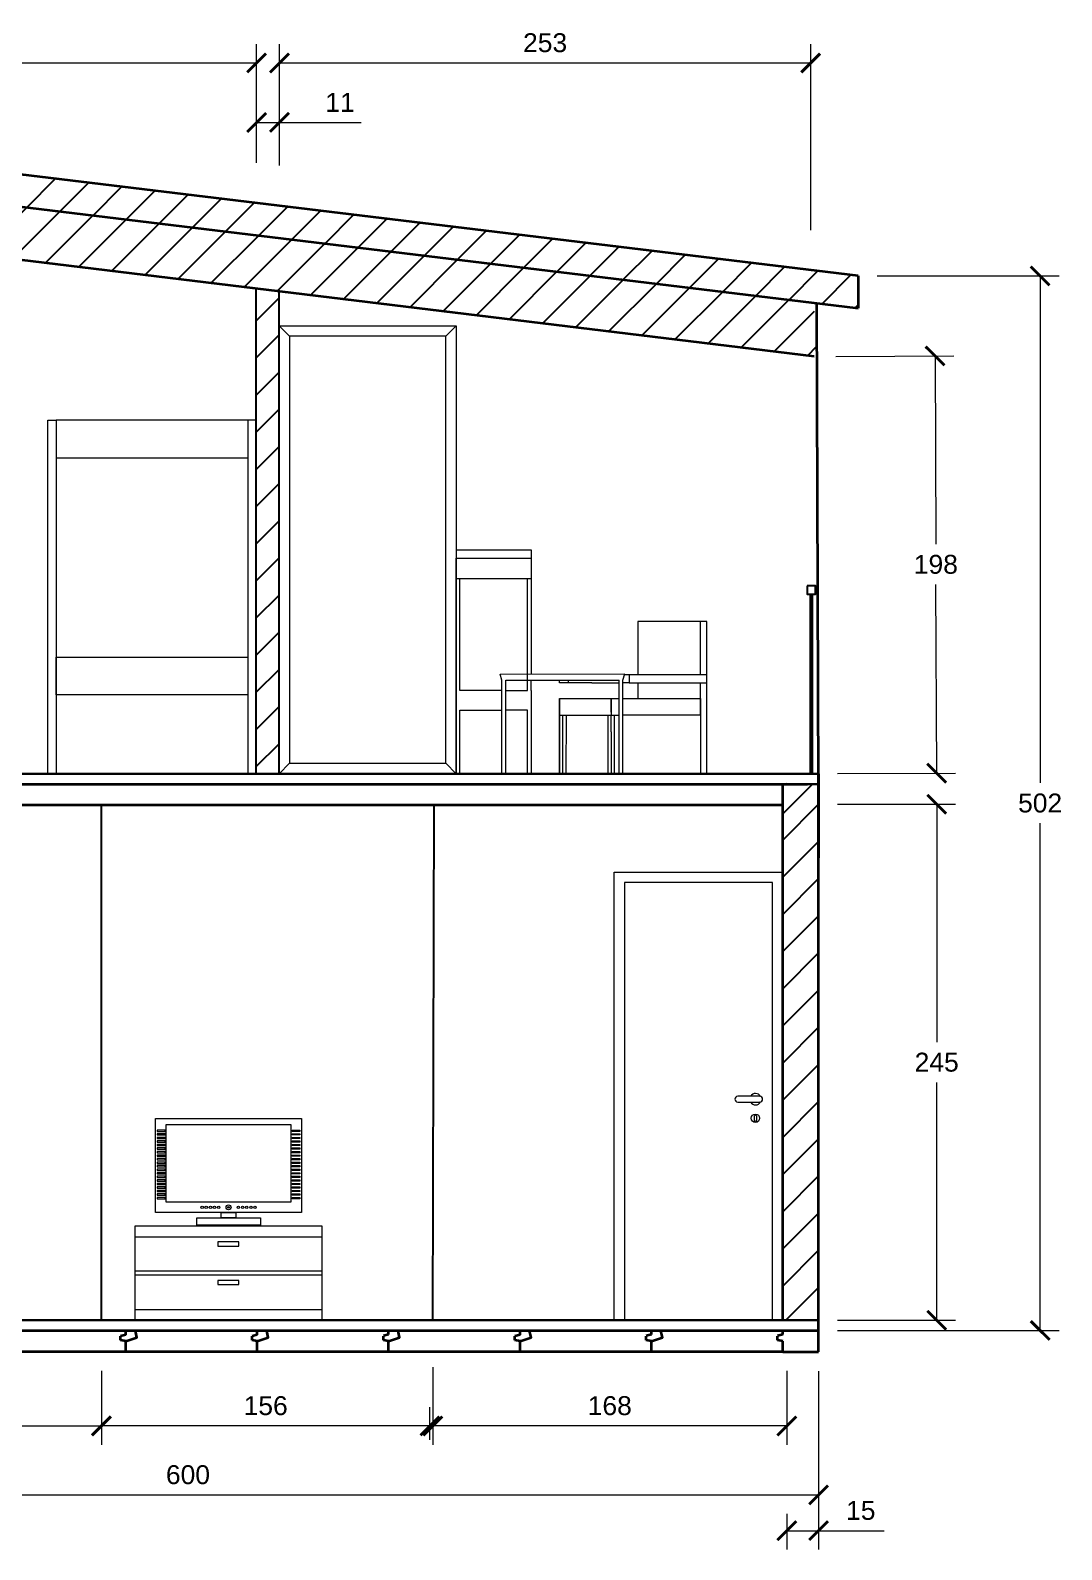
# Model space of a CAD drawing. Header units: millimetres. Extents: x 284 to 4268, y 453 to 1325.
# Drawn here: x 2719 to 3209, y 522 to 1245 of the extents above; entities that cross this region are included whole.
import ezdxf

# ---------------------------------------------------------------- set-up
doc = ezdxf.new("R2010")
doc.units = ezdxf.units.MM
for name, color, linetype, lineweight in [('A-DOOR-FULL', 1, 'Continuous', 18), ('A-FLOR-LEVL', 3, 'Continuous', 35), ('A-FURN', 2, 'Continuous', 18), ('A-SECT-MCUT', 1, 'Continuous', 25), ('A-WALL-FULL', 3, 'Continuous', 35), ('A-WALL-FULL-EXT', 3, 'Continuous', 35), ('A-WALL-FULL-INTR', 1, 'Continuous', 25), ('QUOTE', 5, 'Continuous', 13)]:
    doc.layers.add(name, color=color, linetype=linetype, lineweight=lineweight)
doc.styles.get("Standard").update_dxf_attribs({"font": 'arial.ttf'})
doc.dimstyles.get("Standard").update_dxf_attribs({"dimtxt": 0.18, "dimasz": 0.18, "dimexe": 0.18, "dimexo": 0.0625, "dimgap": 0.09, "dimtad": 0, "dimtih": 1, "dimtoh": 1, "dimdec": 4, "dimzin": 0, "dimdsep": 46, "dimtxsty": 'Standard', "dimcen": 0.09, "dimadec": 0, "dimazin": 0, "dimtfac": 1, "dimtdec": 4, "dimtofl": 0, "dimtmove": 0, "dimatfit": 3, "dimfxl": 1, "dimtolj": 1, "dimtzin": 0, "dimarcsym": 0})
pattern_1 = [(45, (-13478.993, -19118.513), (-8.838835, 8.838835), [])]

# ---------------------------------------------------------------- blocks, each defined once
blk = doc.blocks.new('tv flat')
for points in [[(84.5, 207.8), (252.2, 207.8), (252.2, 99.5), (84.5, 99.5)], [(95.3, 194.2), (86.2, 194.2), (86.2, 192.7), (95.3, 192.7)], [(96.6, 200.9), (240, 200.9), (240, 111.4), (96.6, 111.4)], [(241.4, 194.2), (250.4, 194.2), (250.4, 192.7), (241.4, 192.7)], [(95.3, 190.1), (86.2, 190.1), (86.2, 188.7), (95.3, 188.7)], [(95.3, 186), (86.2, 186), (86.2, 184.6), (95.3, 184.6)], [(95.3, 182), (86.2, 182), (86.2, 180.5), (95.3, 180.5)], [(95.3, 177.9), (86.2, 177.9), (86.2, 176.5), (95.3, 176.5)], [(241.4, 190.1), (250.4, 190.1), (250.4, 188.7), (241.4, 188.7)], [(241.4, 186), (250.4, 186), (250.4, 184.6), (241.4, 184.6)], [(241.4, 182), (250.4, 182), (250.4, 180.5), (241.4, 180.5)], [(241.4, 177.9), (250.4, 177.9), (250.4, 176.5), (241.4, 176.5)], [(95.3, 173.8), (86.2, 173.8), (86.2, 172.4), (95.3, 172.4)], [(95.3, 169.7), (86.2, 169.7), (86.2, 168.3), (95.3, 168.3)], [(95.3, 165.7), (86.2, 165.7), (86.2, 164.2), (95.3, 164.2)], [(95.3, 161.6), (86.2, 161.6), (86.2, 160.2), (95.3, 160.2)], [(95.3, 157.5), (86.2, 157.5), (86.2, 156.1), (95.3, 156.1)], [(241.4, 173.8), (250.4, 173.8), (250.4, 172.4), (241.4, 172.4)], [(241.4, 169.7), (250.4, 169.7), (250.4, 168.3), (241.4, 168.3)], [(241.4, 165.7), (250.4, 165.7), (250.4, 164.2), (241.4, 164.2)], [(241.4, 161.6), (250.4, 161.6), (250.4, 160.2), (241.4, 160.2)], [(241.4, 157.5), (250.4, 157.5), (250.4, 156.1), (241.4, 156.1)], [(95.3, 153.5), (86.2, 153.5), (86.2, 152), (95.3, 152)], [(95.3, 149.4), (86.2, 149.4), (86.2, 148), (95.3, 148)], [(95.3, 145.3), (86.2, 145.3), (86.2, 143.9), (95.3, 143.9)], [(95.3, 141.3), (86.2, 141.3), (86.2, 139.8), (95.3, 139.8)], [(241.4, 153.5), (250.4, 153.5), (250.4, 152), (241.4, 152)], [(241.4, 149.4), (250.4, 149.4), (250.4, 148), (241.4, 148)], [(241.4, 145.3), (250.4, 145.3), (250.4, 143.9), (241.4, 143.9)], [(241.4, 141.3), (250.4, 141.3), (250.4, 139.8), (241.4, 139.8)], [(95.3, 137.2), (86.2, 137.2), (86.2, 135.8), (95.3, 135.8)], [(95.3, 133.1), (86.2, 133.1), (86.2, 131.7), (95.3, 131.7)], [(95.3, 129.1), (86.2, 129.1), (86.2, 127.6), (95.3, 127.6)], [(95.3, 125), (86.2, 125), (86.2, 123.6), (95.3, 123.6)], [(241.4, 137.2), (250.4, 137.2), (250.4, 135.8), (241.4, 135.8)], [(241.4, 133.1), (250.4, 133.1), (250.4, 131.7), (241.4, 131.7)], [(241.4, 129.1), (250.4, 129.1), (250.4, 127.6), (241.4, 127.6)], [(241.4, 125), (250.4, 125), (250.4, 123.6), (241.4, 123.6)], [(95.3, 120.9), (86.2, 120.9), (86.2, 119.5), (95.3, 119.5)], [(95.3, 116.8), (86.2, 116.8), (86.2, 115.4), (95.3, 115.4)], [(241.4, 120.9), (250.4, 120.9), (250.4, 119.5), (241.4, 119.5)], [(241.4, 116.8), (250.4, 116.8), (250.4, 115.4), (241.4, 115.4)], [(131.7, 93.4), (204.9, 93.4), (204.9, 85.2), (131.7, 85.2)], [(159.8, 99.5), (176.8, 99.5), (176.8, 93.4), (159.8, 93.4)]]:
    blk.add_lwpolyline(points, close=True)
for centre, radius in [((137.9, 105.5), 1.45), ((142.5, 105.5), 1.45), ((147.5, 105.5), 1.45), ((152.2, 105.5), 1.45), ((157, 105.5), 1.45), ((168.3, 105.5), 2.83), ((168.3, 105.5), 0.935), ((179.6, 105.5), 1.45), ((184.5, 105.5), 1.45), ((189.2, 105.5), 1.45), ((194.1, 105.5), 1.45), ((198.7, 105.5), 1.45)]:
    blk.add_circle(centre, radius)
blk = doc.blocks.new('_ARCHTICK')
at = {"color": 0, "linetype": 'ByBlock', "const_width": 0.15}
blk.add_lwpolyline([(-0.5, -0.5), (0.5, 0.5)], dxfattribs=at)
blk = doc.blocks.new('*D68')
at = {"layer": 'Defpoints', "color": 0, "transparency": 16777216}
for p in [(2910.1, 618.28), (3078.54, 616.56), (2910.1, 581.28)]:
    blk.add_point(p, dxfattribs=at)
at = {"layer": 'QUOTE', "color": 0, "transparency": 16777216}
for p, q in [((2910.1, 609.28), (2910.1, 572.28)), ((3078.54, 607.56), (3078.54, 572.28)), ((3078.54, 581.28), (2910.1, 581.28))]:
    blk.add_line(p, q, dxfattribs=at)
at = {"layer": 'QUOTE', "color": 0, "transparency": 16777216, "xscale": 9, "yscale": 9, "zscale": 9, "rotation": 180}
blk.add_blockref('_ARCHTICK', (2910.1, 581.28), dxfattribs=at)
at = {"layer": 'QUOTE', "color": 0, "transparency": 16777216, "xscale": 9, "yscale": 9, "zscale": 9}
blk.add_blockref('_ARCHTICK', (3078.54, 581.28), dxfattribs=at)
at = {"layer": 'QUOTE', "color": 0, "transparency": 16777216, "insert": (2994.32, 590.88), "char_height": 9, "attachment_point": 5}
blk.add_mtext('\\A1;168', dxfattribs=at)
blk = doc.blocks.new('*D69')
at = {"layer": 'Defpoints', "color": 0, "transparency": 16777216}
for p in [(2752.48, 616.47), (2752.48, 581.28), (2908.8, 565.74)]:
    blk.add_point(p, dxfattribs=at)
at = {"layer": 'QUOTE', "color": 0, "transparency": 16777216}
for p, q in [((2752.48, 607.47), (2752.48, 572.28)), ((2908.8, 574.74), (2908.8, 590.28)), ((2908.8, 581.28), (2752.48, 581.28))]:
    blk.add_line(p, q, dxfattribs=at)
at = {"layer": 'QUOTE', "color": 0, "transparency": 16777216, "xscale": 9, "yscale": 9, "zscale": 9, "rotation": 180}
blk.add_blockref('_ARCHTICK', (2752.48, 581.28), dxfattribs=at)
at = {"layer": 'QUOTE', "color": 0, "transparency": 16777216, "xscale": 9, "yscale": 9, "zscale": 9}
blk.add_blockref('_ARCHTICK', (2908.8, 581.28), dxfattribs=at)
at = {"layer": 'QUOTE', "color": 0, "transparency": 16777216, "insert": (2830.64, 590.88), "char_height": 9, "attachment_point": 5}
blk.add_mtext('\\A1;156', dxfattribs=at)
blk = doc.blocks.new('*D71')
at = {"layer": 'Defpoints', "color": 0, "transparency": 16777216}
for p in [(3078.54, 548.44), (3093.67, 548.29), (3093.67, 531.46)]:
    blk.add_point(p, dxfattribs=at)
at = {"layer": 'QUOTE', "color": 0, "transparency": 16777216}
for p, q in [((3078.54, 539.44), (3078.54, 522.46)), ((3093.67, 539.29), (3093.67, 522.46)), ((3078.54, 531.46), (3093.67, 531.46)), ((3093.67, 531.46), (3124.78, 531.46))]:
    blk.add_line(p, q, dxfattribs=at)
at = {"layer": 'QUOTE', "color": 0, "transparency": 16777216, "xscale": 9, "yscale": 9, "zscale": 9, "rotation": 180}
blk.add_blockref('_ARCHTICK', (3078.54, 531.46), dxfattribs=at)
at = {"layer": 'QUOTE', "color": 0, "transparency": 16777216, "xscale": 9, "yscale": 9, "zscale": 9}
blk.add_blockref('_ARCHTICK', (3093.67, 531.46), dxfattribs=at)
at = {"layer": 'QUOTE', "color": 0, "transparency": 16777216, "insert": (3113.72, 541.05), "char_height": 9, "attachment_point": 5}
blk.add_mtext('\\A1;15', dxfattribs=at)
blk = doc.blocks.new('*D72')
at = {"layer": 'Defpoints', "color": 0, "transparency": 16777216}
for p in [(2837.23, 1201.4), (2826.33, 1173.16), (2837.23, 1171.84)]:
    blk.add_point(p, dxfattribs=at)
at = {"layer": 'QUOTE', "color": 0, "transparency": 16777216}
for p, q in [((2826.33, 1182.16), (2826.33, 1210.4)), ((2837.23, 1180.84), (2837.23, 1210.4)), ((2826.33, 1201.4), (2837.23, 1201.4)), ((2837.23, 1201.4), (2876.13, 1201.4))]:
    blk.add_line(p, q, dxfattribs=at)
at = {"layer": 'QUOTE', "color": 0, "transparency": 16777216, "xscale": 9, "yscale": 9, "zscale": 9, "rotation": 180}
blk.add_blockref('_ARCHTICK', (2826.33, 1201.4), dxfattribs=at)
at = {"layer": 'QUOTE', "color": 0, "transparency": 16777216, "xscale": 9, "yscale": 9, "zscale": 9}
blk.add_blockref('_ARCHTICK', (2837.23, 1201.4), dxfattribs=at)
at = {"layer": 'QUOTE', "color": 0, "transparency": 16777216, "insert": (2865.98, 1210.92), "char_height": 9, "attachment_point": 5}
blk.add_mtext('\\A1;11', dxfattribs=at)
blk = doc.blocks.new('*D73')
at = {"layer": 'Defpoints', "color": 0, "transparency": 16777216}
for p in [(2627.44, 616.4), (2752.48, 616.4), (2752.48, 581.28)]:
    blk.add_point(p, dxfattribs=at)
at = {"layer": 'QUOTE', "color": 0, "transparency": 16777216}
for p, q in [((2627.44, 607.4), (2627.44, 572.28)), ((2752.48, 607.4), (2752.48, 572.28)), ((2627.44, 581.28), (2752.48, 581.28))]:
    blk.add_line(p, q, dxfattribs=at)
at = {"layer": 'QUOTE', "color": 0, "transparency": 16777216, "xscale": 9, "yscale": 9, "zscale": 9, "rotation": 180}
blk.add_blockref('_ARCHTICK', (2627.44, 581.28), dxfattribs=at)
at = {"layer": 'QUOTE', "color": 0, "transparency": 16777216, "xscale": 9, "yscale": 9, "zscale": 9}
blk.add_blockref('_ARCHTICK', (2752.48, 581.28), dxfattribs=at)
at = {"layer": 'QUOTE', "color": 0, "transparency": 16777216, "insert": (2689.96, 590.88), "char_height": 9, "attachment_point": 5}
blk.add_mtext('\\A1;125', dxfattribs=at)
blk = doc.blocks.new('*D74')
at = {"layer": 'Defpoints', "color": 0, "transparency": 16777216}
for p in [(2493.67, 616.56), (3093.67, 616.4), (3093.67, 548.44)]:
    blk.add_point(p, dxfattribs=at)
at = {"layer": 'QUOTE', "color": 0, "transparency": 16777216}
for p, q in [((2493.67, 607.56), (2493.67, 539.44)), ((3093.67, 607.4), (3093.67, 539.44)), ((2493.67, 548.44), (3093.67, 548.44))]:
    blk.add_line(p, q, dxfattribs=at)
at = {"layer": 'QUOTE', "color": 0, "transparency": 16777216, "xscale": 9, "yscale": 9, "zscale": 9, "rotation": 180}
blk.add_blockref('_ARCHTICK', (2493.67, 548.44), dxfattribs=at)
at = {"layer": 'QUOTE', "color": 0, "transparency": 16777216, "xscale": 9, "yscale": 9, "zscale": 9}
blk.add_blockref('_ARCHTICK', (3093.67, 548.44), dxfattribs=at)
at = {"layer": 'QUOTE', "color": 0, "transparency": 16777216, "insert": (2793.67, 558.04), "char_height": 9, "attachment_point": 5}
blk.add_mtext('\\A1;600', dxfattribs=at)
blk = doc.blocks.new('*D75')
at = {"layer": 'Defpoints', "color": 0, "transparency": 16777216}
for p in [(2826.33, 1229.66), (2508.78, 1213.47), (2826.33, 1201.4)]:
    blk.add_point(p, dxfattribs=at)
at = {"layer": 'QUOTE', "color": 0, "transparency": 16777216}
for p, q in [((2508.78, 1222.47), (2508.78, 1238.66)), ((2826.33, 1210.4), (2826.33, 1238.66)), ((2508.78, 1229.66), (2826.33, 1229.66))]:
    blk.add_line(p, q, dxfattribs=at)
at = {"layer": 'QUOTE', "color": 0, "transparency": 16777216, "xscale": 9, "yscale": 9, "zscale": 9, "rotation": 180}
blk.add_blockref('_ARCHTICK', (2508.78, 1229.66), dxfattribs=at)
at = {"layer": 'QUOTE', "color": 0, "transparency": 16777216, "xscale": 9, "yscale": 9, "zscale": 9}
blk.add_blockref('_ARCHTICK', (2826.33, 1229.66), dxfattribs=at)
at = {"layer": 'QUOTE', "color": 0, "transparency": 16777216, "insert": (2667.55, 1239.26), "char_height": 9, "attachment_point": 5}
blk.add_mtext('\\A1;318', dxfattribs=at)
blk = doc.blocks.new('*D76')
at = {"layer": 'Defpoints', "color": 0, "transparency": 16777216}
for p in [(3089.89, 1229.66), (2837.23, 1201.4), (3089.89, 1141.2)]:
    blk.add_point(p, dxfattribs=at)
at = {"layer": 'QUOTE', "color": 0, "transparency": 16777216}
for p, q in [((2837.23, 1210.4), (2837.23, 1238.66)), ((3089.89, 1150.2), (3089.89, 1238.66)), ((2837.23, 1229.66), (3089.89, 1229.66))]:
    blk.add_line(p, q, dxfattribs=at)
at = {"layer": 'QUOTE', "color": 0, "transparency": 16777216, "xscale": 9, "yscale": 9, "zscale": 9, "rotation": 180}
blk.add_blockref('_ARCHTICK', (2837.23, 1229.66), dxfattribs=at)
at = {"layer": 'QUOTE', "color": 0, "transparency": 16777216, "xscale": 9, "yscale": 9, "zscale": 9}
blk.add_blockref('_ARCHTICK', (3089.89, 1229.66), dxfattribs=at)
at = {"layer": 'QUOTE', "color": 0, "transparency": 16777216, "insert": (2963.56, 1239.26), "char_height": 9, "attachment_point": 5}
blk.add_mtext('\\A1;253', dxfattribs=at)
blk = doc.blocks.new('*D78')
at = {"layer": 'Defpoints', "color": 0, "transparency": 16777216}
for p in [(3112.47, 1128.4), (3199.04, 1128.4), (3093.67, 626.71)]:
    blk.add_point(p, dxfattribs=at)
at = {"layer": 'QUOTE', "color": 0, "transparency": 16777216}
for p, q in [((3121.47, 1128.4), (3208.04, 1128.4)), ((3199.04, 1128.4), (3199.04, 887.15)), ((3199.04, 626.71), (3199.04, 867.96)), ((3102.67, 626.71), (3208.04, 626.71))]:
    blk.add_line(p, q, dxfattribs=at)
at = {"layer": 'QUOTE', "color": 0, "transparency": 16777216, "xscale": 9, "yscale": 9, "zscale": 9}
for p, rotation in [((3199.04, 1128.4), 90), ((3199.04, 626.71), 270)]:
    blk.add_blockref('_ARCHTICK', p, dxfattribs=dict(at, rotation=rotation))
at = {"layer": 'QUOTE', "color": 0, "transparency": 16777216, "insert": (3199.04, 877.56), "char_height": 9, "attachment_point": 5}
blk.add_mtext('\\A1;502', dxfattribs=at)
blk = doc.blocks.new('*D81')
at = {"layer": 'Defpoints', "color": 0, "transparency": 16777216}
for p in [(3092.88, 1090.05), (3149.05, 1090.28), (3093.66, 891.61)]:
    blk.add_point(p, dxfattribs=at)
at = {"layer": 'QUOTE', "color": 0, "transparency": 16777216}
for p, q in [((3101.88, 1090.09), (3158.05, 1090.31)), ((3149.05, 1090.28), (3149.4, 1000.7)), ((3149.83, 891.83), (3149.47, 981.51)), ((3102.66, 891.65), (3158.83, 891.87))]:
    blk.add_line(p, q, dxfattribs=at)
at = {"layer": 'QUOTE', "color": 0, "transparency": 16777216, "xscale": 9, "yscale": 9, "zscale": 9}
for p, rotation in [((3149.05, 1090.28), 90.22519977495283), ((3149.83, 891.83), 270.2251997749528)]:
    blk.add_blockref('_ARCHTICK', p, dxfattribs=dict(at, rotation=rotation))
at = {"layer": 'QUOTE', "color": 0, "transparency": 16777216, "insert": (3149.44, 991.11), "char_height": 9, "attachment_point": 5}
blk.add_mtext('\\A1;198', dxfattribs=at)
blk = doc.blocks.new('*D82')
at = {"layer": 'Defpoints', "color": 0, "transparency": 16777216}
for p in [(3093.67, 877), (3093.67, 631.55), (3149.83, 631.55)]:
    blk.add_point(p, dxfattribs=at)
at = {"layer": 'QUOTE', "color": 0, "transparency": 16777216}
for p, q in [((3102.67, 877), (3158.83, 877)), ((3149.83, 877), (3149.83, 763.87)), ((3149.83, 631.55), (3149.83, 744.68)), ((3102.67, 631.55), (3158.83, 631.55))]:
    blk.add_line(p, q, dxfattribs=at)
at = {"layer": 'QUOTE', "color": 0, "transparency": 16777216, "xscale": 9, "yscale": 9, "zscale": 9}
for p, rotation in [((3149.83, 877), 90), ((3149.83, 631.55), 270)]:
    blk.add_blockref('_ARCHTICK', p, dxfattribs=dict(at, rotation=rotation))
at = {"layer": 'QUOTE', "color": 0, "transparency": 16777216, "insert": (3149.83, 754.28), "char_height": 9, "attachment_point": 5}
blk.add_mtext('\\A1;245', dxfattribs=at)

msp = doc.modelspace()

# ---------------------------------------------------------------- hatches: boundary and pattern name
at = {"layer": 'A-SECT-MCUT'}
h = msp.add_hatch(dxfattribs=at)
h.set_pattern_fill('ANSI31', color=256, scale=100)
h.set_pattern_definition(pattern_1)
h.paths.add_polyline_path([(2412.465, 1213.004), (2412.465, 1197.894), (3112.465, 1113.046), (3112.465, 1128.402)])
h = msp.add_hatch(dxfattribs=at)
h.set_pattern_fill('ANSI31', color=256, scale=100)
h.set_pattern_definition(pattern_1)
h.paths.add_polyline_path([(2493.665, 1188.052), (2493.665, 1162.852), (3092.885, 1090.054), (3091.549, 1115.555)])

# ---------------------------------------------------------------- linework, layer by layer
for p, q in [((2826.088, 886.558), (2836.992, 886.558)), ((2836.992, 886.558), (2982.714, 886.558)), ((2836.992, 886.558), (3092.749, 886.558)), ((2921.253, 886.558), (2916.297, 886.558)), ((2921.253, 886.558), (2923.037, 886.558)), ((2921.253, 886.558), (2923.037, 886.558)), ((2956.94, 886.558), (2955.156, 886.558)), ((2970.437, 886.444), (2973.496, 886.444)), ((2995.044, 886.59), (2993.508, 886.59)), ((3000.546, 886.444), (2998.761, 886.444)), ((3091.625, 886.568), (3041.068, 886.568))]:
    msp.add_line(p, q)
at = {"layer": 'A-DOOR-FULL'}
for p, q in [((2836.992, 1104.689), (2921.253, 1104.689)), ((2841.949, 1099.733), (2836.992, 1104.689)), ((2916.297, 1099.733), (2841.949, 1099.733)), ((2841.949, 1099.733), (2841.949, 896.515)), ((2916.297, 1099.733), (2921.253, 1104.689)), ((2916.297, 896.515), (2916.297, 1099.733)), ((2921.253, 1104.689), (2921.253, 891.558)), ((2841.949, 896.515), (2836.992, 891.558)), ((2841.949, 896.515), (2916.297, 896.515)), ((2916.297, 896.515), (2921.253, 891.558)), ((3062.405, 735.338), (3064.883, 735.338)), ((3001.293, 705.93), (3001.293, 631.688))]:
    msp.add_line(p, q, dxfattribs=at)
msp.add_lwpolyline([(2996.337, 631.583), (2996.337, 844.713), (3076.633, 844.713), (3076.633, 631.583), (3071.676, 631.583), (3071.676, 839.757), (3001.293, 839.757), (3001.293, 705.93)], dxfattribs=at)
msp.add_lwpolyline([(3064.883, 735.338), (3065.626, 735.338, 1), (3065.626, 738.114), (3055.218, 738.114, 0.9999998), (3055.218, 735.338), (3062.405, 735.338)], format="xyb", dxfattribs=at)
msp.add_lwpolyline([(3063.117, 728.67, -1), (3064.108, 728.67), (3064.108, 726.687, -1), (3063.117, 726.687)], format="xyb", close=True, dxfattribs=at)
msp.add_circle((3063.612, 727.679), 1.983, dxfattribs=at)
for start, end in [(29.196187, 149.396705), (210.603295, 330.803813)]:
    msp.add_arc((3063.644, 736.726), 2.726, start, end, dxfattribs=at)
at = {"layer": 'A-FLOR-LEVL'}
for p, q in [((2508.789, 891.558), (3093.665, 891.61)), ((3093.665, 891.554), (3093.665, 851.554)), ((2493.665, 886.558), (3088.449, 886.558)), ((2493.665, 886.558), (3078.542, 886.558)), ((3076.633, 876.558), (2508.789, 876.558)), ((2508.789, 631.554), (3093.665, 631.713)), ((3093.665, 626.709), (3093.665, 631.554)), ((2493.665, 626.709), (3093.665, 626.709)), ((2764.133, 624.558), (2761.633, 624.058)), ((2761.633, 622.058), (2761.633, 624.058)), ((2764.133, 621.558), (2761.633, 622.058)), ((2764.133, 624.558), (2764.133, 626.558)), ((2826.633, 624.558), (2824.133, 624.058)), ((2824.133, 622.058), (2824.133, 624.058)), ((2826.633, 621.558), (2824.133, 622.058)), ((2826.633, 624.558), (2826.633, 626.558)), ((2889.133, 624.709), (2886.633, 624.209)), ((2886.633, 622.058), (2886.633, 624.058)), ((2889.133, 621.558), (2886.633, 622.058)), ((2889.133, 624.709), (2889.133, 626.709)), ((2951.633, 624.558), (2949.133, 624.058)), ((2949.133, 622.058), (2949.133, 624.058)), ((2951.633, 621.558), (2949.133, 622.058)), ((2951.633, 624.558), (2951.633, 626.558)), ((3014.133, 624.709), (3011.633, 624.209)), ((3011.633, 622.058), (3011.633, 624.058)), ((3014.133, 621.558), (3011.633, 622.058)), ((3014.133, 624.709), (3014.133, 626.709)), ((3076.633, 624.709), (3074.133, 624.209)), ((3074.133, 622.058), (3074.133, 624.058)), ((3076.633, 621.558), (3074.133, 622.058)), ((3076.633, 624.709), (3076.633, 626.709)), ((3076.633, 616.558), (3076.633, 621.558)), ((3093.665, 616.558), (3093.665, 626.709)), ((3076.633, 616.558), (3093.665, 616.558))]:
    msp.add_line(p, q, dxfattribs=at)
for points in [[(2764.133, 616.558), (2701.633, 616.558), (2701.633, 621.558)], [(2764.133, 621.558), (2769.354, 623.29), (2768.681, 626.558)], [(2826.633, 616.558), (2764.133, 616.558), (2764.133, 621.558)], [(2826.633, 621.558), (2831.854, 623.29), (2831.181, 626.558)], [(2889.133, 616.558), (2826.633, 616.558), (2826.633, 621.558)], [(2889.133, 621.558), (2894.354, 623.29), (2893.681, 626.558)], [(2951.633, 616.558), (2889.133, 616.558), (2889.133, 621.558)], [(2951.633, 621.558), (2956.854, 623.29), (2956.181, 626.558)], [(3014.133, 616.558), (2951.633, 616.558), (2951.633, 621.558)], [(3014.133, 621.558), (3019.354, 623.29), (3018.681, 626.558)], [(3076.633, 616.558), (3014.133, 616.558), (3014.133, 621.558)]]:
    msp.add_lwpolyline(points, dxfattribs=at)
at = {"layer": 'A-FURN'}
for p, q in [((2730.922, 1059.722), (2730.922, 891.458)), ((2822.123, 1059.722), (2822.123, 891.458)), ((2921.253, 998.124), (2956.94, 998.124)), ((2921.253, 998.124), (2921.253, 994.159)), ((2956.94, 998.124), (2956.94, 938.893)), ((2921.253, 891.558), (2921.253, 994.159)), ((2921.253, 994.159), (2956.94, 994.159)), ((2956.94, 994.159), (2956.94, 984.245)), ((2956.94, 984.245), (2921.253, 984.245)), ((2921.253, 984.245), (2921.253, 931.211)), ((2923.037, 931.211), (2923.037, 984.245)), ((2955.156, 931.211), (2955.156, 984.245)), ((3037.453, 938.638), (3037.453, 963.926)), ((2942.133, 938.857), (3001.544, 939.003)), ((2943.05, 936.053), (2942.133, 938.857)), ((2943.05, 891.444), (2943.05, 936.053)), ((2944.834, 891.444), (2944.834, 936.053)), ((2944.834, 936.053), (2998.761, 936.053)), ((2956.94, 931.211), (2956.94, 936.053)), ((2970.445, 934.723), (2970.445, 936.053)), ((2984.042, 934.723), (2970.445, 934.723)), ((2974.58, 936.053), (2974.58, 934.723)), ((2985.862, 934.723), (2984.042, 934.723)), ((2985.862, 934.723), (2996.58, 934.723)), ((2996.58, 934.723), (2998.761, 934.723)), ((2998.761, 891.444), (2998.761, 936.053)), ((3000.546, 936.053), (3001.544, 939.003)), ((3000.546, 891.444), (3000.546, 936.053)), ((3003.552, 934.723), (3000.546, 934.723)), ((3003.552, 938.638), (3001.42, 938.638)), ((3040.527, 938.638), (3003.552, 938.638)), ((3003.552, 938.638), (3003.552, 934.723)), ((3003.552, 934.723), (3040.527, 934.723)), ((3007.646, 934.723), (3007.646, 927.277)), ((3037.453, 927.277), (3037.453, 934.723)), ((2943.05, 931.211), (2923.037, 931.211)), ((2944.834, 931.211), (2955.156, 931.211)), ((2956.94, 931.211), (2956.94, 921.793)), ((2970.445, 927.277), (2970.445, 919.347)), ((2970.445, 919.347), (2970.445, 927.277)), ((2970.445, 927.277), (2984.042, 927.277)), ((2984.042, 927.277), (2985.862, 927.277)), ((2985.862, 927.277), (2995.044, 927.277)), ((2995.044, 927.277), (2998.761, 927.277)), ((3000.546, 927.277), (3037.453, 927.277)), ((3037.453, 919.347), (3037.453, 927.277)), ((3037.453, 927.277), (3037.453, 920.834)), ((3037.453, 927.277), (3037.453, 919.347)), ((2921.253, 921.793), (2921.253, 891.558)), ((2923.037, 891.558), (2923.037, 921.793)), ((2923.037, 921.793), (2943.05, 921.793)), ((2955.156, 921.793), (2944.834, 921.793)), ((2955.156, 891.558), (2955.156, 921.793)), ((2956.94, 921.793), (2956.94, 891.558)), ((2970.437, 891.444), (2970.445, 919.347)), ((2970.445, 919.347), (2970.445, 891.59)), ((2970.445, 919.347), (2984.042, 919.347)), ((2971.967, 891.444), (2971.982, 919.347)), ((2973.518, 919.347), (2973.496, 891.444)), ((2984.042, 919.347), (2995.044, 919.347)), ((2993.508, 891.59), (2993.508, 919.347)), ((2995.044, 919.347), (2998.761, 919.373)), ((2995.044, 911.416), (2995.044, 919.347)), ((3037.453, 919.347), (3000.546, 919.347)), ((2857.554, 676.295), (2768.337, 676.295)), ((2768.337, 676.295), (2768.337, 631.625)), ((2857.554, 631.687), (2857.554, 676.295)), ((2768.337, 671.295), (2857.554, 671.295)), ((2812.945, 668.843), (2807.945, 668.843)), ((2807.945, 668.843), (2807.945, 666.843)), ((2807.945, 666.843), (2817.945, 666.843)), ((2817.945, 668.843), (2812.945, 668.843)), ((2817.945, 666.843), (2817.945, 668.843)), ((2857.554, 654.96), (2768.337, 654.96)), ((2857.554, 652.96), (2768.337, 652.96)), ((2812.945, 650.51), (2807.945, 650.51)), ((2807.945, 650.51), (2807.945, 648.51)), ((2817.945, 650.51), (2812.945, 650.51)), ((2817.945, 648.51), (2817.945, 650.51)), ((2807.945, 648.51), (2817.945, 648.51)), ((2768.337, 636.625), (2857.554, 636.625))]:
    msp.add_line(p, q, dxfattribs=at)
for points in [[(2726.957, 891.458), (2726.957, 1059.722), (2730.922, 1059.722), (2730.922, 1041.879), (2822.123, 1041.879)], [(2826.088, 891.458), (2826.088, 1059.722), (2822.123, 1059.722), (2730.922, 1059.722)], [(2822.123, 929.128), (2730.922, 929.128), (2730.922, 946.971), (2822.123, 946.971)], [(2995.044, 920.834), (2995.044, 927.277), (2995.044, 919.347)], [(2995.044, 911.416), (2995.044, 891.59), (2996.581, 891.59), (2996.581, 919.347)]]:
    msp.add_lwpolyline(points, dxfattribs=at)
msp.add_polyline3d([(3037.453, 920.834, 0), (3037.453, 911.416, 0), (3037.453, 891.59, 0), (3040.527, 891.59, 0), (3040.527, 911.416, 0), (3040.527, 920.834, 0), (3040.527, 927.277, 0), (3040.527, 963.955, 0), (3007.658, 963.955, 37.174), (3007.658, 938.638, 0)], dxfattribs=at)
at = {"layer": 'A-SECT-MCUT'}
for p, q in [((2826.088, 1107.06), (2836.992, 1117.965)), ((2826.088, 1089.382), (2836.992, 1100.287)), ((2826.088, 1071.705), (2836.992, 1082.609)), ((2826.088, 1054.027), (2836.992, 1064.931)), ((2826.088, 1036.349), (2836.992, 1047.254)), ((2826.088, 1018.672), (2836.992, 1029.576)), ((2826.088, 1000.994), (2836.992, 1011.898)), ((2826.088, 983.316), (2836.992, 994.221)), ((2826.088, 965.639), (2836.992, 976.543)), ((2826.088, 947.961), (2836.992, 958.865)), ((2826.088, 930.283), (2836.992, 941.188)), ((2826.088, 912.606), (2836.992, 923.51)), ((2826.088, 894.928), (2836.992, 905.832)), ((3076.633, 872.494), (3090.573, 886.435)), ((3076.633, 859.967), (3093.665, 877)), ((3076.633, 842.289), (3093.665, 859.322)), ((3076.633, 824.612), (3093.665, 841.644)), ((3076.633, 806.934), (3093.665, 823.967)), ((3076.633, 789.256), (3093.665, 806.289)), ((3076.633, 771.579), (3093.665, 788.611)), ((3076.633, 753.901), (3093.665, 770.934)), ((3076.633, 736.223), (3093.665, 753.256)), ((3076.633, 718.546), (3093.665, 735.578)), ((3076.633, 700.868), (3093.665, 717.901)), ((3076.633, 683.19), (3093.665, 700.223)), ((3076.633, 665.513), (3093.665, 682.545)), ((3076.633, 647.835), (3093.665, 664.868)), ((3078.184, 631.709), (3093.665, 647.19))]:
    msp.add_line(p, q, dxfattribs=at)
at = {"layer": 'A-WALL-FULL'}
for p, q in [((2412.465, 1197.894), (3112.465, 1113.046)), ((2492.465, 1188.197), (3091.549, 1115.555)), ((2493.665, 1162.852), (3091.608, 1090.21)), ((3112.465, 1128.402), (3112.465, 1113.046))]:
    msp.add_line(p, q, dxfattribs=at)
msp.add_lwpolyline([(3112.465, 1128.402), (2412.465, 1213.004)], dxfattribs=at)
at = {"layer": 'A-WALL-FULL-EXT'}
for p, q in [((3093.664, 886.573), (3092.787, 1115.431)), ((3093.665, 631.554), (3093.665, 891.554)), ((3076.633, 631.583), (3076.633, 886.568)), ((3093.665, 886.403), (3078.542, 886.558))]:
    msp.add_line(p, q, dxfattribs=at)
at = {"layer": 'A-WALL-FULL-INTR'}
for p, q in [((2826.088, 891.558), (2826.088, 1122.467)), ((2836.992, 891.558), (2836.992, 1121.142)), ((2836.992, 891.558), (2836.992, 1104.689)), ((3089.65, 976.973), (3089.642, 891.568)), ((3090.766, 891.558), (3090.74, 976.973)), ((2752.476, 631.625), (2752.476, 876.558)), ((2910.093, 631.687), (2910.742, 876.558))]:
    msp.add_line(p, q, dxfattribs=at)
msp.add_lwpolyline([(3088.152, 980.997), (3088.152, 977.032), (3092.118, 977.032), (3092.118, 980.997)], close=True, dxfattribs=at)

# ---------------------------------------------------------------- block references
at = {"layer": 'A-FURN', "xscale": 0.4137580287285, "yscale": 0.4137580287285, "zscale": 0.4137580287285}
msp.add_blockref('tv flat', (2743.342, 641.616), dxfattribs=at)

# ---------------------------------------------------------------- dimensions: what is measured, and where the dimension line sits
at = {"layer": 'QUOTE'}
for base, p1, p2, override, picture, middle in [((2826.33, 1229.664), (2508.777, 1213.469), (2826.33, 1201.405), {"dimtxt": 9, "dimasz": 9, "dimexe": 9, "dimexo": 9, "dimgap": 5, "dimtad": 1, "dimdec": 0, "dimblk1": 'ARCHTICK', "dimblk2": 'ARCHTICK', "dimsah": 1, "dimlwd": 65535, "dimlwe": 65535}, '*D75', (2667.553, 1229.664)), ((3089.892, 1229.664), (2837.234, 1201.405), (3089.892, 1141.203), {"dimtxt": 9, "dimasz": 9, "dimexe": 9, "dimexo": 9, "dimgap": 5, "dimtad": 1, "dimdec": 0, "dimblk1": 'ARCHTICK', "dimblk2": 'ARCHTICK', "dimsah": 1, "dimlwd": 65535, "dimlwe": 65535}, '*D76', (2963.563, 1229.664)), ((2837.234, 1201.405), (2826.33, 1173.161), (2837.234, 1171.839), {"dimtxt": 9, "dimasz": 9, "dimexe": 9, "dimexo": 9, "dimgap": 5, "dimtad": 2, "dimtih": 0, "dimdec": 0, "dimblk1": 'ARCHTICK', "dimblk2": 'ARCHTICK', "dimsah": 1, "dimlwd": 65535, "dimlwe": 65535}, '*D72', (2865.981, 1201.405)), ((3093.665, 548.441), (2493.665, 616.558), (3093.665, 616.403), {"dimtxt": 9, "dimasz": 9, "dimexe": 9, "dimexo": 9, "dimgap": 5, "dimtad": 1, "dimdec": 0, "dimblk1": 'ARCHTICK', "dimblk2": 'ARCHTICK', "dimsah": 1, "dimlwd": 65535, "dimlwe": 65535}, '*D74', (2793.665, 548.441))]:
    dim = msp.add_linear_dim(base=base, p1=p1, p2=p2, dimstyle='Standard', override=override, dxfattribs=at)
    dim.commit()
    dim.dimension.update_dxf_attribs({"geometry": picture, "text_midpoint": middle, "dimtype": 160})
for base, p1, p2, angle, picture, middle, dimtype in [((3199.037, 1128.402), (3093.665, 626.709), (3112.465, 1128.402), 90, '*D78', (3199.037, 877.555), 160), ((3149.046, 1090.275), (3093.665, 891.61), (3092.885, 1090.054), 90.2252, '*D81', (3149.435, 991.108), 161)]:
    dim = msp.add_linear_dim(base=base, p1=p1, p2=p2, angle=angle, dimstyle='Standard', override={"dimtxt": 9, "dimasz": 9, "dimexe": 9, "dimexo": 9, "dimgap": 5, "dimdec": 0, "dimblk1": 'ARCHTICK', "dimblk2": 'ARCHTICK', "dimsah": 1, "dimlwd": 65535, "dimlwe": 65535}, dxfattribs=at)
    dim.commit()
    dim.dimension.update_dxf_attribs({"geometry": picture, "text_midpoint": middle, "dimtype": dimtype})
dim = msp.add_linear_dim(base=(3149.826, 631.554), p1=(3093.665, 877), p2=(3093.665, 631.554), angle=90, dimstyle='Standard', override={"dimtxt": 9, "dimasz": 9, "dimexe": 9, "dimexo": 9, "dimgap": 5, "dimdec": 0, "dimblk1": 'ARCHTICK', "dimblk2": 'ARCHTICK', "dimsah": 1, "dimlwd": 65535, "dimlwe": 65535}, dxfattribs=at)
dim.commit()
dim.dimension.update_dxf_attribs({"geometry": '*D82', "text_midpoint": (3149.826, 754.277)})
for base, p1, p2, override, picture, middle in [((2752.476, 581.282), (2627.437, 616.403), (2752.476, 616.403), {"dimtxt": 9, "dimasz": 9, "dimexe": 9, "dimexo": 9, "dimgap": 5, "dimtad": 1, "dimdec": 0, "dimblk1": 'ARCHTICK', "dimblk2": 'ARCHTICK', "dimsah": 1, "dimlwd": 65535, "dimlwe": 65535}, '*D73', (2689.956, 590.877)), ((2752.476, 581.282), (2908.8, 565.742), (2752.476, 616.474), {"dimtxt": 9, "dimasz": 9, "dimexe": 9, "dimexo": 9, "dimgap": 5, "dimtad": 2, "dimtoh": 0, "dimdec": 0, "dimblk1": 'ARCHTICK', "dimblk2": 'ARCHTICK', "dimsah": 1, "dimlwd": 65535, "dimlwe": 65535}, '*D69', (2830.638, 590.877)), ((2910.098, 581.282), (3078.542, 616.558), (2910.098, 618.284), {"dimtxt": 9, "dimasz": 9, "dimexe": 9, "dimexo": 9, "dimgap": 5, "dimtad": 1, "dimtih": 1, "dimtoh": 0, "dimdec": 0, "dimlunit": 2, "dimblk1": 'ARCHTICK', "dimblk2": 'ARCHTICK', "dimsah": 1, "dimlwd": 65535, "dimlwe": 65535}, '*D68', (2994.32, 590.877)), ((3093.665, 531.455), (3078.542, 548.441), (3093.665, 548.286), {"dimtxt": 9, "dimasz": 9, "dimexe": 9, "dimexo": 9, "dimgap": 5, "dimtad": 1, "dimtoh": 0, "dimdec": 0, "dimblk1": 'ARCHTICK', "dimblk2": 'ARCHTICK', "dimsah": 1, "dimlwd": 65535, "dimlwe": 65535}, '*D71', (3113.722, 541.051))]:
    dim = msp.add_linear_dim(base=base, p1=p1, p2=p2, dimstyle='Standard', override=override, dxfattribs=at)
    dim.commit()
    dim.dimension.update_dxf_attribs({"geometry": picture, "text_midpoint": middle})

doc.saveas('drawing.dxf')
